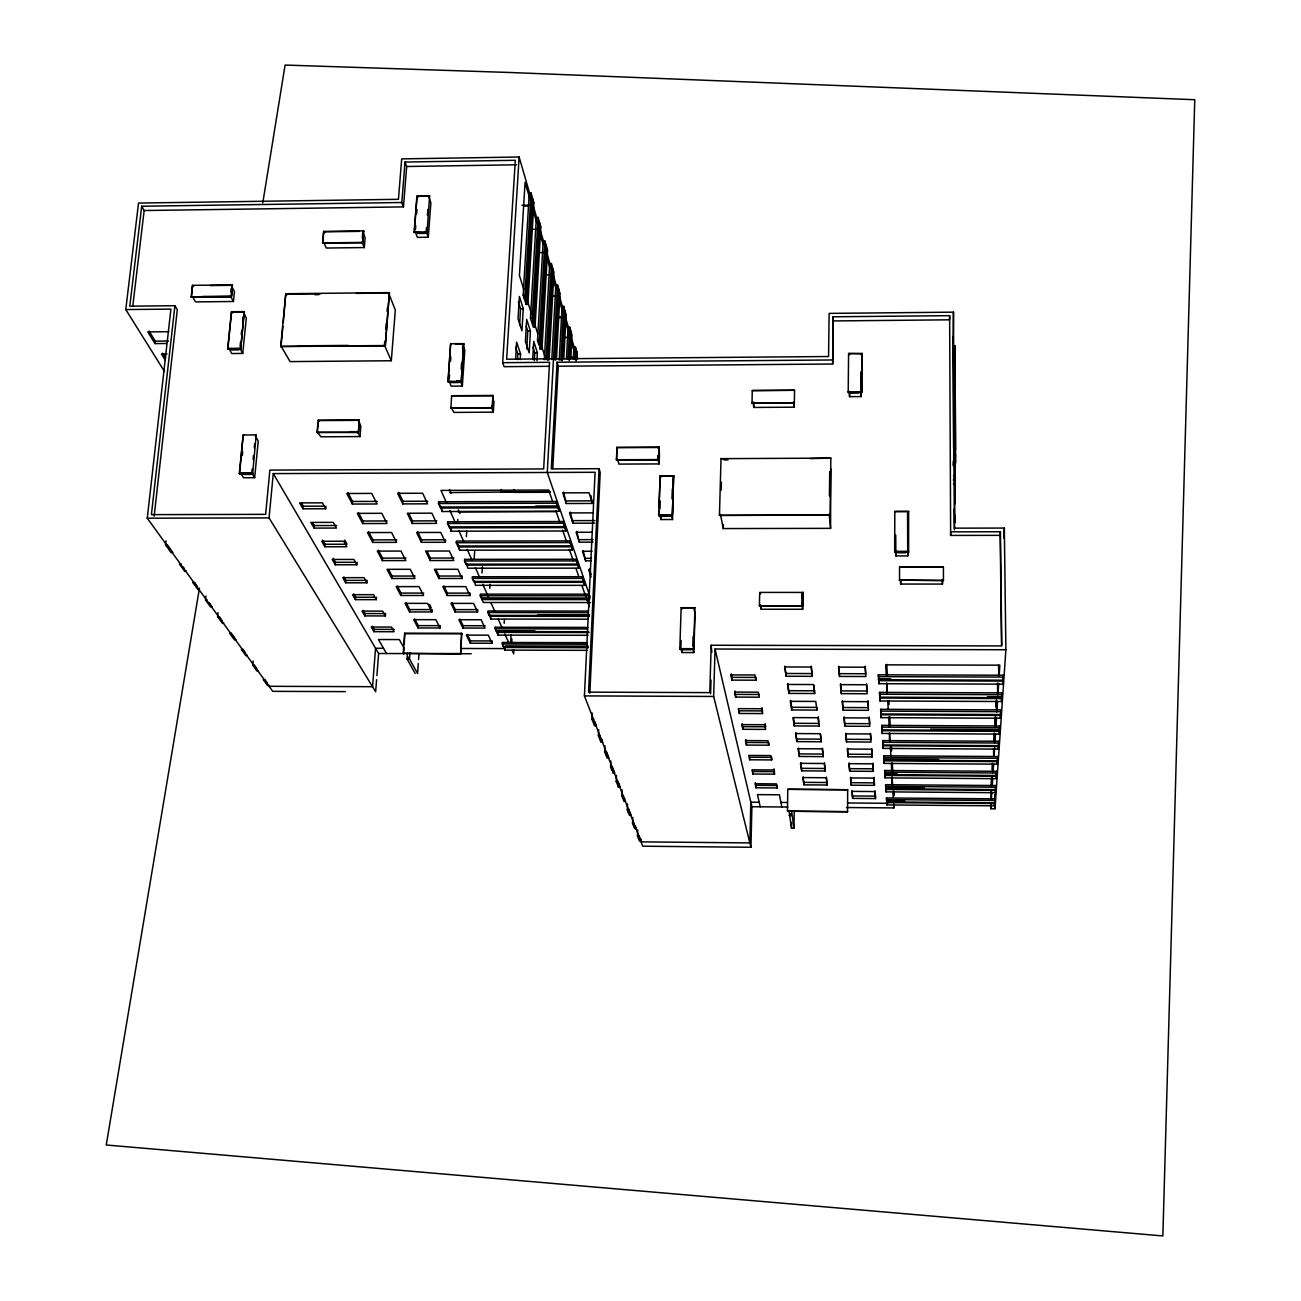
<?xml version="1.0" encoding="UTF-8"?>
<svg xmlns="http://www.w3.org/2000/svg" width="1301" height="1301" viewBox="0 0 1301 1301"><rect width="100%" height="100%" fill="white"/><g stroke="black" fill="none" stroke-linecap="round" stroke-linejoin="round"><path stroke-width="1.5" d="M908.586 552.242L908.635 511.472L894.812 511.504L894.681 552.258L908.586 552.242L894.681 552.258M899.528 580.506L899.544 567.138L943.42 567.122L943.453 580.506L899.511 580.148L943.453 580.506M942.444 584.068L942.461 579.563L942.444 584.068L900.699 584.051L900.699 580.36M907.659 511.83L907.74 555.917L895.869 555.917L895.738 535.101M907.74 555.917L907.659 512.74M884.696 770.501L884.696 772.192L996.696 772.973L996.68 771.282L884.696 770.501L885.07 777.868L996.322 778.681L996.68 771.282M884.875 772.989L884.908 775.412L996.485 776.209M885.07 777.868L885.07 776.193M885.639 784.698L885.623 786.373L995.737 787.203L995.72 785.528L885.639 784.698L885.997 791.854L995.379 792.699L995.72 785.528M885.997 791.854L885.997 790.211M885.802 787.105L885.835 789.479L995.525 790.325M886.68 692.587L886.713 684.554M994.68 801.172L994.826 798.83L886.518 797.968L886.501 799.611L994.842 800.473L994.696 802.798L886.664 801.92M886.664 800.294L886.697 802.619L994.647 803.498L994.631 801.855M994.647 803.498L994.484 805.807L886.859 804.929L886.859 803.302M889.445 740.448L889.477 732.772M891.998 784.275L892.031 776.941M893.641 795.22L893.657 791.154M846.479 807.531L893.885 807.921L893.885 803.888M893.917 795.805L893.933 791.756M895.869 555.917L895.885 551.884M943.42 567.122L899.544 567.138M873.345 771.347L872.743 763.833L848.886 763.671L849.699 771.184L873.345 771.347L872.906 763.167M874.451 785.365L873.882 778.096L850.415 777.933L851.196 785.186L874.451 785.365L874.028 777.413M875.524 798.586L874.971 791.545L851.895 791.366L852.643 798.391L875.524 798.586L875.118 790.829M878.403 674.796L878.403 676.65L1003.169 677.089L1003.152 675.235L878.403 674.796L878.858 683.692L1002.697 684.163L1003.152 675.235M878.614 677.886L878.598 679.724L1002.957 680.179L1003.169 677.089M878.858 683.692L878.874 681.854M879.574 692.376L879.557 694.214L1001.981 694.718L1001.965 692.88L879.574 692.376L879.996 700.979L1001.526 701.515L1001.705 696.751L987.475 696.685M879.752 695.352L879.801 698.052L1001.721 698.572M879.996 700.979L880.013 699.174M880.875 712.167L880.907 714.818L1000.583 715.404L1000.811 709.891L880.679 709.321L880.663 711.11L1000.843 711.68L1000.811 709.891M1000.583 715.404L1000.404 718.25L881.102 717.648L881.102 715.859M881.915 728.121L881.899 729.877L999.575 730.528L999.753 727.763L999.737 725.991L881.736 725.356L881.72 727.129L999.753 727.763M999.737 725.991L999.331 734.089L882.143 733.439L882.143 731.682M881.964 728.95L881.964 730.707L999.51 731.357M882.907 743.245L882.956 745.782L998.485 746.465L998.713 741.261L882.728 740.578L882.728 742.318L998.729 743.001L998.713 741.261M998.485 746.465L998.306 749.116L883.135 748.417L883.135 746.676M997.298 764.159L997.444 759.882L997.298 764.159L884.111 763.394L883.899 758.369M883.737 755.8L883.737 757.524L997.704 758.255L997.672 756.531L883.737 755.8L883.899 760.077L997.525 760.825L997.704 758.255M884.111 763.394L884.127 761.687M872.19 756.938L871.572 749.165L847.309 749.018L848.154 756.792L872.19 756.938L871.751 748.53M949.632 315.655L949.6 319.818L833.242 320.94L832.9 316.793L949.632 315.655L950.641 535.427L1000.193 535.345L1000.404 531.751L950.673 531.849L950.641 535.427M849.699 771.184L849.114 763.004M851.196 785.186L850.643 777.234M852.643 798.391L852.106 790.65M848.219 391.503L849.195 391.503L849.569 396.659L861.116 396.577L860.953 372.086M861.099 354.685L861.099 353.823M861.116 396.577L861.327 371.533M861.75 392.284L862.043 353.4L848.577 353.514L848.219 392.382L861.75 392.284L862.043 353.4M839.519 676.439L838.511 667.12L865.067 667.202L865.815 676.52L839.519 676.439L838.738 666.193M841.357 693.628L840.397 684.651L866.466 684.749L867.182 693.742L841.357 693.628L840.625 683.708M843.146 710.2L842.219 701.564L867.816 701.678L868.499 710.33L843.146 710.2L842.43 700.588M844.869 726.202L843.959 717.859L869.101 717.973L869.767 726.332L844.869 726.202L844.17 716.867M849.569 354.783L849.569 353.921M849.569 396.659L849.618 392.804M846.544 741.895L845.683 733.845L870.369 733.975L871.019 742.042L846.544 741.895L845.926 733.244M847.536 811.71L847.683 789.74L787.772 789.284L787.479 811.206L847.536 811.71L787.479 811.206M848.154 756.792L847.553 748.384M953.129 350.376L953.47 312.159L829.127 313.395L828.558 356.523L506.642 359.206L519.132 157.014L401.684 158.885L398.448 199.313L138.54 203.054L125.774 309.557L164.528 371.566M829.144 515.115L829.16 514.188L830.591 528.352L723.275 528.564L720.461 514.464L719.469 514.464M829.404 495.925L829.713 471.596M830.136 515.098L830.835 458.131L721.014 458.635L719.453 515.375L830.136 515.098L719.453 515.375M832.347 359.97L557.072 362.231L558.292 366.231L832.689 364.02L832.9 316.793M827.16 785.007L826.168 777.754L802.798 777.575L803.985 784.845L827.16 785.007L826.444 777.071M830.591 528.352L830.754 468.636M832.689 364.02L833.242 320.94M953.454 465.904L953.649 459.416L955.552 459.416L955.503 463.075L953.617 463.075M953.714 454.618L953.666 458.31L955.568 458.31L954.999 345.741L953.129 345.757L953.714 454.618L955.617 454.618M953.666 447.739L953.275 336.26M954.381 398.838L954.414 395.162M954.625 377.241L954.674 373.436M954.69 372.281L954.739 368.443L955.097 450.081M954.901 354.848L954.95 350.896M954.999 345.741L955.519 450.26M953.796 464.912L953.877 457.529L953.926 465.482M816.93 710.086L815.76 701.434L790.26 701.32L791.675 709.956L816.93 710.086L816.979 707.402L791.724 707.289L790.585 700.361M819.11 726.056L817.971 717.713L792.927 717.599L794.309 725.925L819.11 726.056L819.158 723.421L794.358 723.291L793.529 718.282M821.256 741.749L820.15 733.699L795.562 733.569L796.879 741.603L821.256 741.749L820.638 734.301M823.289 756.629L822.232 748.856L798.05 748.709L799.334 756.466L823.289 756.629L822.525 748.221M825.257 771.005L824.232 763.508L800.457 763.345L801.692 770.842L825.257 771.005L824.509 762.841M954.739 519.652L954.69 522.937L954.479 455.236M954.755 518.66L954.804 515.342M954.999 500.511L954.95 503.91L954.69 455.415M955.015 499.486L954.836 455.399M953.373 483.874L955.227 483.858L955.276 480.329L953.405 480.345M803.985 784.845L803.14 776.892M812.328 676.341L811.06 667.039L784.601 666.941L786.129 676.244L812.328 676.341L811.352 666.112M814.67 693.514L813.45 684.554L787.479 684.456L788.959 693.417L814.67 693.514L813.987 685.399M791.675 709.956L791.724 707.289M789.138 811.629L791.463 828.119L793.968 828.152L791.691 811.661M791.463 828.119L791.561 822.378M794.309 725.925L794.358 723.291M793.968 828.152L794.26 810.93M796.879 741.603L795.87 732.561M799.334 756.466L798.407 748.075M802.083 605.843L802.294 592.768L803.237 592.427L759.67 592.41L759.426 605.794L803.075 605.843L803.237 592.427M760.695 606.315L761.215 609.242L802.684 609.275L802.278 593.711M801.692 770.842L800.814 762.679M786.129 676.244L784.958 666.031M752.043 402.367L753.003 402.351L753.799 407.441L794.033 407.18L794.13 401.928M788.959 693.417L787.837 683.513M794.358 402.952L794.537 390.267L752.271 390.56L752.027 403.245L794.358 402.952L752.027 403.245M768.793 745.197L767.915 740.708L745.408 740.578L746.416 745.066L768.793 745.197L768.858 742.611L746.481 742.481L745.815 739.488M771.704 759.93L771.753 757.393L749.766 757.247L749.701 759.784L771.704 759.93L770.842 755.588L748.725 755.442L749.701 759.784M774.518 774.176L773.688 769.981L751.945 769.818L752.872 774.014L774.518 774.176L774.014 768.858M777.234 787.951L776.437 783.885L755.052 783.722L755.946 787.788L777.234 787.951L777.282 785.479L756.011 785.316L755.409 782.6M755.946 787.788L756.011 785.316M761.215 609.242L761.296 605.518M762.549 713.582L761.605 708.752L738.285 708.655L739.358 713.468L762.549 713.582L761.979 707.695M753.799 407.441L753.93 402.204M746.416 745.066L746.481 742.481M376.591 679.675L375.647 691.758L269.063 517.912L273.275 473.597L595.094 472.279L584.425 695.905L642.759 846.203L750.937 847.276L751.897 806.734L715.046 649.02L1005.884 649.736L1004.339 528.06L954.625 528.157M752.872 774.014L752.937 771.509L774.567 771.672M755.962 680.195L754.922 674.991L730.739 674.91L731.91 680.098L755.962 680.195L756.011 677.431L731.975 677.349L731.211 673.885M735.699 697.092L734.577 692.083L758.32 692.181L759.312 697.19L735.699 697.092L735.032 691.042M739.358 713.468L739.423 710.818L762.614 710.915M742.887 729.276L741.846 724.624L764.76 724.738L765.671 729.406L742.887 729.276L742.253 723.551M731.91 680.098L731.975 677.349M710.606 693.758L711.029 679.984M711.842 652.419L711.192 645.247L1001.786 645.93L1000.404 531.751M750.937 847.276L713.664 696.458L715.046 649.02M721.161 490.217L721.404 482.134M723.275 528.564L723.389 524.563M711.192 645.247L709.777 692.62L588.572 692.132L599.094 468.702L551.282 468.913L557.072 362.231M692.783 646.402L693.108 636.563M693.677 649.313L694.929 607.73L681.139 607.73L679.805 649.28L693.677 649.313L679.805 649.28M681.106 640.466L680.83 648.337L681.952 652.533L693.807 652.565L695.059 613.34L694.002 608.998M682.179 608.998L682.212 608.055M681.952 652.533L682.098 648.614M671.966 498.901L672.324 488.948M672.763 477.012L672.796 476.117M672.324 515.749L673.674 475.727L660.16 475.792L658.648 515.407L672.324 515.749L673.674 475.727M659.753 514.871L660.941 519.554L672.536 519.522L673.137 478.605M658.745 515.781L658.924 511M659.07 507.13L660.16 475.792M659.981 508.902L660.274 500.934M661.184 477.044L661.217 476.15M660.941 519.554L661.103 515.586M637.474 835.974L639.149 835.99L639.994 838.202L638.319 838.186L637.474 835.974L637.701 829.924M641.182 839.145L641.068 841.861L749.864 842.918L750.823 802.18L759.182 802.245M657.851 459.936L658.03 455.496M658.29 448.373L658.322 447.495M658.452 455.22L658.322 458.781L658.046 457.643M658.81 459.936L659.2 447.105L616.999 447.316L616.446 459.757L658.81 459.936L659.2 447.105M616.593 459.237L617.552 459.237L618.918 464.099L659.087 463.92L659.493 453.301M627.293 809.889L629.034 809.905L629.944 812.263L628.22 812.247L627.293 809.889L627.537 803.904M628.497 812.946L630.221 812.962L631.131 815.304L629.408 815.288L628.497 812.946L628.659 808.897M635.148 825.663L633.441 825.647L632.546 823.37L632.79 817.37M619 784.015L617.211 783.999L616.219 781.478L616.479 775.412M618.479 787.268L617.503 784.763L619.292 784.763L620.268 787.284L618.479 787.268L618.642 783.251M624.561 798.375L622.805 798.359L621.862 795.919L622.106 789.853M616.56 460.131L616.999 447.316M604.656 751.799L606.51 751.799L607.567 754.515L605.713 754.499L604.656 751.799L604.916 745.782M610.592 767.021L612.413 767.037L613.421 769.655L611.616 769.639L610.592 767.021L610.852 760.987M611.909 770.42L613.73 770.436L614.739 773.038L612.934 773.022L612.088 766.419M601.371 738.545L599.485 738.529L598.395 735.715L598.655 729.715M592.394 503.438L589.06 492.786L562.764 492.868L566.342 503.52L592.394 503.438L590.849 495.486M589.304 598.753L588.361 594.183L480.345 594.134L480.248 595.744L481.581 598.688L589.304 598.753L588.361 594.183M589.841 693.189L600.2 472.426L599.094 468.702M594.947 721.957L593.028 721.957L591.89 719.03L592.166 713.029M577.302 564.081L576.294 559.267L464.636 559.349L464.538 561.007L465.953 564.162L577.302 564.081L576.294 559.267M578.717 568.163L577.709 563.366L578.717 568.163L467.791 568.212L466.49 563.447L467.612 565.935M592.914 542.159L579.384 542.175L576.717 531.377M583.303 581.401L582.328 576.717L472.491 576.733L472.377 578.376L473.759 581.401L583.303 581.401L582.328 576.717M584.669 585.352L583.694 580.685L584.669 585.352L475.532 585.336L474.28 580.685M591.37 560.829L585.661 560.845L583.206 550.681M575.953 360.735L576.473 350.636L575.497 347.237L573.92 347.253L573.286 359.385M576.359 359.726L576.766 351.66L575.188 351.66M577.546 359.06L576.766 351.66M570.993 545.835L569.952 540.891L456.375 541.053L456.261 542.745L457.741 545.997L570.993 545.835L569.952 540.891M572.456 550.063L571.415 545.135L572.456 550.063L459.643 550.193L458.294 545.282L459.643 550.193M594.638 523.148L572.977 523.197L570.228 512.057M557.446 506.691L556.324 501.438L438.648 501.779L438.518 503.52L440.112 507.016L557.446 506.691L556.324 501.438M442.145 511.521L440.697 506.333L442.145 511.521L559.007 511.212L557.901 505.991L535.67 506.056M566.407 359.239L568.098 327.153L569.708 327.136L570.716 330.649L569.139 360.67M559.007 511.212L557.901 505.991M568.017 359.222L569.708 327.136M569.562 359.694L571.025 331.69L572.017 335.186L570.781 359.125M564.341 526.612L563.268 521.522L447.674 521.782L447.56 523.49L449.089 526.856L564.341 526.612L563.268 521.522M565.854 530.987L564.78 525.913L565.854 530.987L451.04 531.198L449.658 526.157L450.862 528.84M566.342 503.52L563.496 492.022M574.879 359.369L575.497 347.237M551.787 359.58L555.885 284.968L557.544 284.952L547.282 472.491L590.215 597.094M554.795 359.109L558.633 288.708L557.544 284.952M555.12 360.182L558.958 289.814L557.3 289.847M556.421 359.726L560.015 293.538L558.958 289.814M552.762 468.604L558.292 366.231M559.202 360.117L562.097 306.402L563.723 306.385L564.764 310.012L562.065 360.702M560.845 360.101L563.723 306.385M562.487 359.726L565.089 311.102L563.463 311.118M563.756 359.174L566.114 314.696L565.089 311.102M544.322 359.645L549.705 263.615L551.396 263.583L552.502 267.453L547.396 359.287M546.03 359.629L551.396 263.583M547.737 360.377L552.844 268.608L553.95 272.446L549.087 360.019M533.459 322.095L539.297 221.609L538.11 217.478L536.354 217.495L530.466 318.225L531.686 322.111L533.459 322.095L532.223 318.208L538.11 217.478M533.817 323.266L532.06 323.282L533.28 327.153L535.036 327.136L533.817 323.266L539.655 222.845L537.915 222.861M532.727 359.19L533.752 341.415L537.378 352.734L536.923 360.572M535.036 327.136L540.826 226.943L539.655 222.845M534.304 360.605L534.76 352.766L532.938 347.107M537.508 340.488L543.2 241.14L544.924 241.124L546.062 245.108L540.435 344.245L538.695 344.261L537.508 340.488L539.248 340.472L540.435 344.245M539.248 340.472L544.924 241.124M541.964 349.091L540.793 345.367L546.42 246.312L547.558 250.28L541.964 349.091L540.24 349.107L539.281 341.334M539.996 348.375L540.208 344.684M540.24 349.107L540.452 345.432M504.186 623.309L504.43 619.422M520.221 359.564L520.563 353.953L516.627 342.163L515.603 359.141M523.262 308.63L521.945 330.796L518.042 318.843L519.392 296.498L523.262 308.63L520.563 308.646L518.335 301.718M587.857 646.89L503.292 646.678L503.373 645.15M587.109 650.337L504.837 650.126L503.731 645.947M524.433 299.197L523.165 295.164L529.279 193.02L531.052 193.003L532.288 197.28L526.238 299.181L524.433 299.197L524.677 295.197M526.238 299.181L524.953 295.148L531.052 193.003M514.204 489.452L514.058 492.022L501.194 492.071L501.357 489.485M504.837 650.126L504.934 648.597M525.832 303.605L526.059 299.815M530.889 198.581L532.646 198.565L533.882 202.81L527.881 304.385L526.092 304.401L526.303 300.612M527.881 304.385L526.612 300.385L532.646 198.565M526.742 348.977L527.783 331.088L526.173 326.063M510.659 642.32L511.098 634.66M511.7 642.857L511.911 639.019M530.434 331.056L529.165 352.929L525.393 341.366L526.694 319.347L530.434 331.056L527.783 331.088M513.911 650.045L513.7 653.866L512.139 650.354M1003.738 538.142L1004.339 528.06M492.054 643.247L488.314 635.164L466.376 635.132L470.295 643.198L492.054 643.247L492.185 640.938L470.442 640.889L467.319 634.416M588.702 631.733L496.445 631.57L495.209 628.822L495.291 627.245L587.776 627.407M496.445 631.57L495.291 627.245M587.971 635.295L498.055 635.116L496.819 632.384L496.917 630.822L534.971 630.887M498.055 635.116L497.893 633.018M517.505 359.596L517.847 353.97L515.586 347.237M519.603 324.778L520.563 308.646M503.292 646.678L502.17 642.466L586.962 642.661M548.778 366.297L504.089 366.671L502.69 362.686L515.31 160.299L405.018 162.04L401.814 202.517L403.473 206.892L144.151 210.534L141.711 206.225L401.814 202.517M589.109 615.519L489.127 615.389L487.842 612.56L487.94 610.966L588.182 611.08M489.778 588.312L490.022 584.312M489.127 615.389L489.225 613.812M588.263 619.195L490.786 619.065L489.615 614.657M490.786 619.065L490.64 616.918M991.02 785.82L991.525 777.738M992.012 769.655L992.387 763.589M993.769 741.375L994.257 733.292M994.631 727.243L995.265 717.144M995.883 707.045L996.257 700.979M1005.884 649.736L995.005 808.767L990.777 808.734L991.069 804.148M991.329 800.115L991.834 792.065M992.208 786.015L992.728 777.965M993.102 771.916L993.606 763.866M994.11 755.816L994.631 747.75M995.005 741.716L995.509 733.666M996.029 725.6L996.533 717.55M996.908 711.501L997.542 701.434M998.062 693.384L998.696 683.318M999.201 675.252L999.835 665.185L885.656 664.844L886.241 674.877M474.182 558.633L474.654 551.315M473.759 581.401L472.491 576.733M470.295 643.198L470.442 640.889M477.581 612.023L473.597 603.404L450.975 603.388L455.139 611.99L477.581 612.023L477.727 609.632L455.301 609.616L451.967 602.721M491.388 408.01L491.436 407.148L493.307 412.173L453.951 412.417L450.975 407.408M492.331 408.01L492.949 395.439L451.61 395.732L450.91 408.27L492.331 408.01L492.949 395.439M482.004 572.96L482.395 566.878M481.581 598.688L481.679 597.078M493.307 412.173L493.973 401.765L492.721 398.399M481.972 599.566L482.069 597.956L589.695 598.021L589.613 599.631L481.972 599.566L483.289 602.477L590.621 602.558M462.083 578.473L457.822 569.285L434.436 569.285L438.892 578.49L462.083 578.473L462.245 576.034L439.071 576.034L436.095 569.903M466.392 536.744L466.75 531.182M465.953 564.162L464.636 559.349M460.603 654.11L461.66 633.294L404.725 633.18L403.229 653.411L460.603 654.11L461.66 633.294M462.928 628.041L458.879 619.715L481.159 619.748L485.013 628.09L462.928 628.041L463.075 625.7L459.855 619.032M469.954 595.533L465.839 586.621L442.844 586.621L447.154 595.516L469.954 595.533L470.116 593.11L447.316 593.11L443.869 585.97M457.545 523.181L457.806 519.408M457.741 545.997L457.854 544.322M455.139 611.99L455.301 609.616M994.501 803.709L994.484 805.807M995.509 788.65L995.379 792.699M996.468 774.518L996.322 778.681M997.672 756.531L997.525 760.825M998.469 744.725L998.306 749.116M1000.567 713.615L1000.404 718.25M1001.705 696.751L1001.526 701.515M1001.965 692.88L1001.786 697.694L879.752 697.173M1002.876 679.252L1002.697 684.163M995.737 787.203L995.574 789.593L885.786 788.764M996.696 772.973L996.533 775.461L884.859 774.664M998.729 743.001L998.55 745.668L882.907 744.985M1000.843 711.68L1000.648 714.542L880.858 713.956M1001.786 697.694L1001.981 694.718M438.892 578.49L439.071 576.034M445.349 542.289L440.779 532.434L416.596 532.483L421.378 542.322L445.349 542.289L445.511 539.769L421.557 539.817L417.572 531.589M440.08 628.009L435.851 619.683L413.669 619.65L418.076 627.976L440.08 628.009L440.242 625.667L418.239 625.635L414.726 618.967M449.089 526.856L447.674 521.782M461.188 368.931L461.595 362.93M462.554 348.912L462.88 344.049M461.237 381.811L463.66 343.627L450.634 343.74L447.967 381.518L461.237 381.811L463.66 343.627M451.04 531.198L451.171 529.507M447.154 595.516L447.316 593.11M449.121 381.047L451.154 386.153L462.343 386.072L464.799 350.132L462.831 344.895M430.208 560.552L425.59 551.039L449.382 551.022L453.773 560.536L430.208 560.552L430.387 558.08L427.313 551.722M431.932 611.958L427.574 603.371L405.018 603.355L409.571 611.942L431.932 611.958L432.111 609.6L409.75 609.567L406.107 602.688M448.129 381.909L448.195 381.047M448.325 379.111L450.634 343.74M440.112 507.016L438.648 501.779M449.268 379.046L449.544 375.03M450.536 361.011L450.813 357.011M418.288 663.543L417.572 673.479L409.473 658.924L409.913 652.891M421.378 542.322L421.557 539.817M418.076 627.976L418.239 625.635M418.564 659.574L419.003 653.606M412.222 523.457L407.278 513.245L431.883 513.179L436.616 523.392L412.222 523.457L412.417 520.904L409.116 514.09M403.538 653.948L403.977 647.882M404.286 643.832L404.725 633.18M409.571 611.942L409.75 609.567M415.182 673.479L407.05 658.924L407.489 652.874M391.829 578.49L386.966 569.318L410.27 569.301L414.938 578.49L391.829 578.49L392.024 576.05L388.788 569.919M402.741 503.894L397.618 493.323L422.662 493.242L427.557 503.829L402.741 503.894L402.936 501.308L398.675 492.477M415.263 231.773L417.393 237.367L428.289 237.221L426.208 231.627L426.517 227.594M427.427 215.446L427.883 209.363M428.858 196.402L430.859 202.923L428.289 237.221M427.07 232.44L429.606 195.963L416.905 196.142L414.125 232.18L427.07 232.44L414.125 232.18M400.854 595.484L396.138 586.621L419.068 586.621L423.573 595.5L400.854 595.484L401.033 593.077L397.277 585.97M382.348 560.601L377.306 551.104L401.001 551.071L405.831 560.585L382.348 560.601L382.543 558.129L378.347 550.193M376.9 675.642L378.624 653.509L273.275 473.597M414.287 232.619L414.352 231.789M414.499 229.838L416.922 198.533M385.372 615.942L382.689 611.128L362.036 611.112L364.817 615.91L385.372 615.942L385.551 613.584L364.996 613.552L363.158 610.348M415.426 229.757L415.735 225.707M416.662 213.575L416.97 209.526M417.914 197.378L417.979 196.565M372.704 542.403L367.484 532.564L391.585 532.516L396.577 542.371L372.704 542.403L372.899 539.882L368.557 531.686M281.016 346.001L290.058 361.597L391.308 360.751L395.309 310.061L388.609 293.034M403.473 206.892L406.676 166.512L405.018 162.04M373.924 631.684L371.24 627.033L391.568 627.066L394.154 631.733L373.924 631.684L374.103 629.359L372.314 626.253M376.282 599.647L373.533 594.671L352.538 594.671L355.417 599.631L376.282 599.647L376.477 597.24M362.703 523.555L357.303 513.375L381.827 513.31L386.999 523.506L362.703 523.555L362.914 521.018L358.425 512.513M384.364 345.952L384.754 341.155M385.698 329.332L386.169 323.429M387.129 311.606L387.438 307.67M385.291 345.936L389.373 292.595L285.781 293.733L280.723 346.456L385.291 345.936L389.373 292.595M366.915 582.799L364.052 577.66L342.732 577.677L345.692 582.799L366.915 582.799L367.11 580.376L345.903 580.376L343.919 576.945M364.817 615.91L364.996 613.552M345.692 582.799L345.903 580.376M352.36 504.056L346.765 493.502L371.712 493.404L377.079 503.975L352.36 504.056L352.571 501.47L347.92 492.656M358.425 432.534L359.255 419.947L318.176 420.207L317.086 432.387L358.425 432.534L359.255 419.947M317.363 431.899L320.875 436.794L359.987 436.583L360.849 426.159L358.507 420.337M356.864 564.764L353.921 559.446L332.227 559.463L335.284 564.78L356.864 564.764L357.076 562.308M355.417 599.631L355.612 597.24L353.693 593.923M335.284 564.78L335.495 562.325L333.202 558.324M362.8 242.832L363.597 230.879L323.689 231.399L322.632 242.913L362.8 242.832L363.597 230.879M323.819 242.506L326.307 248.036L364.296 247.564L365.142 237.709L362.8 232.147M357.482 432.55L357.564 431.672L349.709 431.721M362.296 238.067L362.865 231.318L363.776 231.302M325.673 508.74L322.388 502.837L299.572 502.902L302.97 508.805L325.673 508.74L325.901 506.154M324.892 546.762L321.721 541.265L343.773 541.232L346.83 546.729L324.892 546.762L325.104 544.257L322.729 540.126M317.281 432.761L318.143 423.199M318.176 420.207L319.233 421.443M314.126 528.108L310.841 522.417L333.267 522.368L336.439 528.06L314.126 528.108L314.338 525.571L312.712 522.726M322.827 243.336L323.689 231.399M302.97 508.805L303.198 506.219L301.507 503.276M280.935 346.863L282.902 326.388M283.276 322.469L285.781 293.733M252.719 665.071L254.346 665.071L256.248 667.706L254.638 667.706L252.719 665.071L253.11 661.054M252.638 473.824L256.199 434.908L243.189 434.989L239.319 473.499L252.638 473.824L239.319 473.499M240.571 472.979L243.482 477.743L254.654 477.695L258.249 441.055L255.403 436.16M252.166 469.076L251.776 472.946L254.654 477.695M253.11 459.383L253.5 455.513M254.264 447.772L254.638 443.901M228.878 348.375L231.773 353.547L242.734 353.449L246.312 318.16L243.563 312.029M217.609 616.674L219.3 616.674L221.414 619.585L219.723 619.585L217.609 616.674L218.015 612.657M239.547 473.873L243.189 434.989M242.311 455.578L242.702 451.707M209.428 603.046L207.705 603.03L205.525 600.021L205.932 596.037M240.067 346.31L240.457 342.374M241.27 334.503L241.661 330.568M242.669 320.729L243.076 316.793M240.685 349.107L244.246 311.606L231.497 311.736L227.642 348.831L240.685 349.107L244.246 311.606M230.44 296.986L230.537 296.14L202.468 296.449M230.944 292.156L231.367 288.155M231.35 296.97L232.342 284.903L192.499 285.342L191.214 296.986L231.35 296.97L232.342 284.903M227.87 349.221L231.497 311.736M193.198 297.896L195.475 301.897L233.416 301.49L234.44 291.538L232.537 287.944M232.537 312.972L232.635 312.142M165.52 544.891L167.341 544.891L169.764 548.241L167.943 548.241L165.52 544.891L165.959 540.874M191.458 297.409L192.499 285.342M345.383 691.628L272.722 691.335L147.273 518.205L170.919 309.101L125.774 309.557M141.711 206.225L129.775 306.19L174.919 305.719L151.404 514.643L265.632 514.35L269.876 470.1L543.655 468.945L549.559 362.296L502.69 362.686M154.168 516.172L177.31 309.801L174.919 305.719M166.365 343.48L154.998 343.594L155.274 341.138L149.078 331.104M132.767 306.272L144.151 210.534M262.786 202.875L285.098 65.05L510.919 72.531L1194.757 99.722L1162.866 1235.95L106.243 1144.994L199.46 588.166M406.676 166.512L516.627 164.788M532.109 202.826L533.882 202.81M521.896 205.282L529.718 205.168M524.108 206.095L528.011 206.046M537.557 221.625L539.297 221.609M539.102 226.976L540.826 226.943M323.884 231.838L358.978 231.367M530.987 229.366L536.76 229.285M323.803 232.651L324.713 232.635M426.208 231.627L427.118 231.627M322.632 242.913L362.621 242.393M544.355 245.141L546.062 245.108M539.769 252.638L543.558 252.589M546.29 274.787L550.014 274.755M210.258 285.57L232.57 285.309M192.646 286.594L193.54 286.578M556.974 288.724L558.633 288.708M285.992 294.156L320.192 293.782M356.425 293.375L389.536 293.018M285.911 294.985L286.838 294.985M314.761 294.676L318.745 294.644M191.214 296.986L231.139 296.563M558.373 293.554L560.015 293.538M523.165 295.164L524.953 295.148M552.502 295.864L556.161 295.831M526.612 300.385L524.823 300.401L526.092 304.401M231.724 312.142L244.474 312.012M564.504 314.712L566.114 314.696M558.048 317.005L562.097 316.972M558.259 317.72L562.308 317.688M530.466 318.225L532.223 318.208M168.788 331.69L147.761 331.901L154.998 343.594M569.122 330.665L570.716 330.649M155.274 341.138L168.545 341.025M564.081 337.463L568.082 337.431M455.448 344.114L463.823 344.033M298.027 345.855L348.261 345.416M280.723 346.456L385.112 345.529M539.053 345.383L540.793 345.367M227.951 348.375L240.783 348.261M227.642 348.831L240.474 348.717M167.032 353.888L161.389 353.937L165.39 360.393M534.76 352.766L537.378 352.734M517.847 353.97L520.563 353.953M862.059 353.807L848.577 353.514M569.936 357.303L573.855 357.271M570.131 357.97L574.066 357.938M456.618 380.982L461.302 380.949M447.967 381.518L461.074 381.421M860.79 391.422L861.75 391.406M861.717 391.894L848.219 392.382M493.095 395.829L451.61 395.732M492.185 407.62L450.91 408.27M318.371 420.581L359.434 420.337M317.086 432.387L358.23 432.16M243.401 435.363L244.344 435.347M255.484 435.298L256.199 434.908M617.113 447.69L659.282 447.479M727.129 458.977L721.014 458.635M809.742 458.603L830.835 458.131M616.446 459.757L658.713 459.562M724.039 459.904L728.04 459.887M239.644 472.995L252.719 472.93M660.257 476.166L673.755 476.101M953.454 475.711L955.324 475.711L955.292 479.272L953.422 479.272M550.063 491.55L449.87 492.591M514.139 492.38L550.307 492.266M352.571 501.47L377.29 501.389M402.936 501.308L427.753 501.227M566.472 500.918L592.524 500.836M438.518 503.52L556.226 503.178M303.198 506.219L324.014 506.17M440.584 508.057L557.804 507.732M458.31 511.895L556.926 511.635M593.37 512.87L569.513 512.919L572.977 523.197M658.778 514.871L672.357 514.838M658.648 515.407L672.243 515.375M147.273 518.205L269.063 517.912M362.914 521.018L387.21 520.953M412.417 520.904L436.794 520.839M573.107 520.628L594.752 520.579M447.56 523.49L563.17 523.23M314.338 525.571L336.65 525.523M449.544 527.864L564.699 527.621M591.662 532.239L576.034 532.272L579.384 542.175M372.899 539.882L396.772 539.85M579.498 539.655L593.045 539.639M456.261 542.745L569.871 542.582M325.104 544.257L347.042 544.225L344.749 540.094M458.18 546.957L571.334 546.81M592.036 551.266L582.441 551.266L585.661 560.845M894.698 551.331L908.586 551.315M172.887 552.567L171.082 552.567L168.675 549.25L170.48 549.25L172.415 551.9M382.543 558.129L406.026 558.096M430.387 558.08L453.951 558.064M585.792 558.34L591.483 558.34M464.538 561.007L576.213 560.926M335.495 562.325L355.108 562.308M181.197 564.032L179.408 564.032L181.75 567.269L183.539 567.269M466.376 565.089L577.628 565.024M184.238 568.228L182.449 568.228L184.775 571.432L186.092 570.797M392.024 576.05L415.117 576.05M472.377 578.376L582.246 578.36M474.166 582.311L583.612 582.311M197.492 586.556L195.752 586.556L197.996 589.646L199.281 589.028M401.033 593.077L423.752 593.093M759.703 593.679L760.695 593.679M480.248 595.744L588.28 595.809M355.612 597.24L374.574 597.24M205.525 600.021L207.249 600.021M759.442 604.867L760.435 604.867M487.842 612.56L588.117 612.673M537.557 614.722L589.483 614.788M489.518 616.251L589.418 616.381M222.048 620.463L220.341 620.463L222.455 623.342L223.723 622.772M463.075 625.7L485.159 625.748M495.209 628.822L587.71 628.985M374.103 629.359L394.333 629.391M496.819 632.384L588.995 632.562M405.034 633.717L461.936 633.831M502.072 644.011L586.881 644.223M505.747 645.947L588.231 646.142M503.65 647.475L588.15 647.687M679.838 648.337L680.83 648.337M693.709 648.37L692.717 648.37L693.807 652.565M383.502 648.288L375.55 648.272L372.558 686.7L269.079 686.294M460.863 648.483L505.292 648.597M245.613 653.004L243.97 653.004L245.938 655.72L247.174 655.184M403.229 653.411L460.326 653.574M378.624 653.509L403.359 653.574M461.091 653.72L471.206 653.752M407.05 658.924L409.473 658.924M256.817 668.503L255.207 668.486L257.11 671.121L258.346 670.6M786.194 673.479L812.377 673.576M839.552 673.658L865.832 673.755L865.246 666.275M890.697 678.846L878.679 678.797L878.663 680.651L1002.908 681.106M267.307 682.992L265.713 682.976L267.567 685.513L268.787 685.025M789.008 690.685L814.719 690.798M841.389 690.896L867.198 691.01M735.764 694.392L759.377 694.49M584.425 695.905L713.664 696.458M843.178 707.516L868.515 707.646M591.89 719.03L593.809 719.046M844.886 723.551L869.784 723.681L869.247 716.981M742.952 726.657L765.736 726.771L765.118 723.665M930.605 729.21L999.493 729.585L999.331 734.089M598.395 735.715L600.281 735.732M796.928 739.001L821.289 739.147M846.577 739.293L871.036 739.44L870.548 733.374M799.367 753.913L823.322 754.076M848.171 754.222L872.207 754.385M883.964 759.15L938.672 759.508M883.948 760.841L997.477 761.605M801.741 768.322L825.289 768.484M849.716 768.663L873.361 768.826M884.924 773.721L897.088 773.819M804.034 782.356L827.192 782.519M851.228 782.698L874.467 782.877M616.219 781.478L618.008 781.478M885.851 787.821L924.426 788.113M852.675 795.952L875.54 796.131M621.862 795.919L623.618 795.936M886.713 800.993L904.699 801.14M624.854 799.107L623.098 799.09L624.041 801.514L625.602 801.042M780.942 802.424L786.91 802.473M848.382 802.977L887.721 803.302M751.897 806.734L787.772 807.043M789.073 815.516L791.61 815.532M632.546 823.37L634.254 823.387M162.674 353.124L165.666 357.97M386.527 653.525L378.445 639.523L399.326 639.572L404.204 648.337M230.928 348.749L231.594 349.953L238.912 349.888L238.246 348.684M239.856 348.278L242.734 353.449M231.594 296.124L231.627 288.237L232.294 289.472M230.537 296.14L233.416 301.49M429.493 604.428L431.233 607.876M357.564 431.672L359.987 436.583M358.474 423.329L359.027 424.484M446.715 503.292L440.974 490.412L548.632 490.038L552.632 501.519M449.983 510.642L454.895 521.685M458.977 530.889L463.888 541.915M467.173 549.282L472.084 560.308M475.353 567.675L479.435 576.863M482.72 584.23L489.257 598.948M490.9 602.623L494.998 611.812M498.267 619.178L502.349 628.367M504.804 633.896L508.902 643.084M449.447 489.566L451.057 493.242M458.31 509.829L459.92 513.505M384.429 345.09L391.308 360.751M362.833 242.084L362.849 234.213L363.386 235.497M361.971 242.019L364.296 247.564M451.154 381.421L451.626 382.608L459.107 382.543L458.635 381.372M460.359 380.965L462.343 386.072M417.247 232.18L417.735 233.481L425.037 233.383L424.549 232.082M491.697 405.782L492.12 406.953M416.905 196.142L429.606 195.963M555.966 511.098L559.967 522.563M562.634 530.223L566.634 541.704M569.318 549.347L573.318 560.829M575.985 568.488L578.652 576.132M581.986 585.71L589.337 606.754M589.369 568.992L591.223 574.538M588.621 569.61L591.109 577.01M523.685 289.033L519.424 275.503L525.067 182.351L530.141 199.817M527.328 300.645L531.589 314.175M534.028 321.916L537.671 333.528M541.932 347.058L544.973 356.734M532.955 209.526L536.906 223.105M539.151 230.879L543.102 244.474M547.038 258.053L549.851 267.762M553.234 279.406L556.064 289.115M558.877 298.823L562.813 312.419M565.073 320.176L569.578 335.707M570.7 339.594L574.652 353.173M519.132 157.014L530.385 195.914M532.646 203.704L536.581 217.316M540.517 230.928L543.899 242.604M547.266 254.28L550.079 264.005M553.462 275.666L556.275 285.391M557.397 289.277L562.455 306.792M565.268 316.517L570.895 335.967M572.017 339.854L574.278 347.643M681.139 607.73L694.929 607.73M657.883 459.042L659.087 463.92M671.397 514.838L672.536 519.522M760.207 806.815L757.475 794.618L779.429 794.781L781.836 806.994M787.772 789.284L847.683 789.74M759.426 605.794L803.075 605.843M752.271 390.56L794.537 390.267M818.248 716.737L818.931 721.746M802.164 603.371L802.31 604.38M802.083 604.9L802.684 609.275M802.294 595.907L802.424 596.931M793.415 402.09L794.033 407.18M866.629 683.806L867.051 689.205M867.962 700.702L868.385 705.906M851.147 391.877L851.244 393.081L858.953 393.016L858.871 391.829M880.679 709.321L881.102 717.648M881.736 725.356L882.143 733.439M882.728 740.578L883.135 748.417M886.518 797.968L886.859 804.929M886.697 682.895L887.266 692.945M887.737 700.963L888.193 708.996M888.664 717.03L889.233 727.064M889.575 733.097L890.047 741.115M890.388 747.148L890.957 757.182M891.315 763.199L891.77 771.233M892.112 777.25L892.584 785.284M892.925 791.301L893.267 797.334M893.706 804.88L893.885 807.921M886.762 664.291L887.445 676.374M888.794 700.54L889.022 704.557M889.705 716.64L890.274 726.706M891.413 746.839L891.624 750.856M892.307 762.939L892.762 770.989M894.812 511.504L908.635 511.472M897.69 551.689L897.723 552.746L905.659 552.746L905.626 551.673M900.52 579.563L900.699 584.051M1000.193 535.345L1001.526 645.198M998.599 665.071L998.729 676.146M997.509 682.96L997.656 695.059M996.452 699.987L996.599 711.891M995.428 716.672L995.541 726.446M994.533 733.357L994.647 742.985M995.216 794.114L995.314 804.181M994.858 794.748L995.005 808.767M993.59 748.644L993.671 756.223M992.679 763.394L992.777 772.729M991.785 777.673L991.85 787.349M990.972 790.992L991.053 800.066M990.744 804.685L990.777 808.734M955.454 455.057L955.503 463.075M955.145 455.041L955.227 483.858M954.804 449.3L954.479 390.365L954.723 449.87M954.283 421.182L954.3 449.821M953.47 312.159L954.462 529.8M954.283 508.951L954.397 528.987M953.389 461.546L953.405 465.595M789.658 813.938L790.975 814.296L789.658 813.938M407.701 657.428L408.953 657.59L407.701 657.428M250.134 473.32L242.669 473.353L243.336 474.442L250.8 474.41L250.134 473.32M669.543 515.196L661.786 515.229L662.063 516.302L669.804 516.286L669.543 515.196M194.565 582.506L192.808 582.506L195.069 585.613L196.825 585.613L194.565 582.506M210.079 603.94L208.355 603.94L210.534 606.933L212.242 606.933L210.079 603.94M231.367 633.343L229.692 633.343L231.741 636.156L233.416 636.156L231.367 633.343M234.017 637.002L232.359 637.002L234.391 639.799L236.05 639.799L234.017 637.002M690.831 648.679L682.895 648.662L683.155 649.638L691.075 649.654L690.831 648.679M243.043 649.475L241.401 649.459L243.385 652.191L245.011 652.191L243.043 649.475M264.9 679.659L263.306 679.659L265.16 682.212L266.754 682.228L264.9 679.659M595.289 722.836L593.37 722.836L594.492 725.73L596.411 725.73L595.289 722.836M601.696 739.391L599.81 739.375L600.899 742.155L602.77 742.172L601.696 739.391M607.876 755.328L606.022 755.312L607.079 757.995L608.917 758.011L607.876 755.328M635.408 826.346L633.701 826.33L634.595 828.591L636.287 828.607L635.408 826.346M640.255 838.852L638.58 838.836L639.442 841.031L641.1 841.048L640.255 838.852"/></g></svg>
